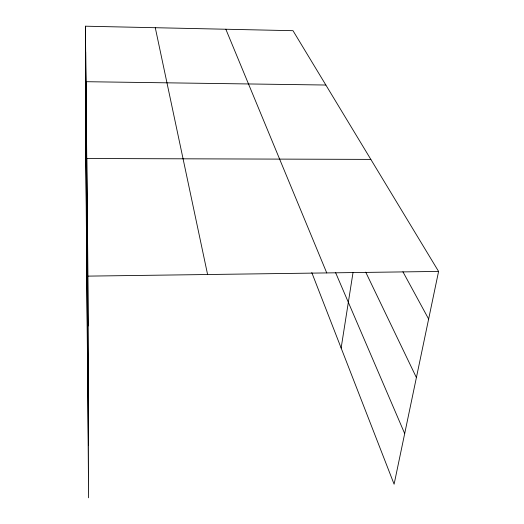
<?xml version="1.0" encoding="UTF-8"?>
<svg xmlns="http://www.w3.org/2000/svg" width="524" height="524" viewBox="0 0 524 524"><rect width="100%" height="100%" fill="white"/><g stroke="black" fill="none" stroke-linecap="round" stroke-linejoin="round"><path stroke-width="0.79" d="M341.137 348.041L353.032 272.487M85.412 26.2L87.94 276.122L88.602 497.8L86.028 183.007L85.412 26.2L293.001 30.693L438.588 271.425L394.107 484.209L311.787 272.578M87.94 276.122L438.588 271.425M370.835 159.394L86.755 158.51L87.429 354.217M325.856 85.026L85.975 81.698L86.624 256.125M402.923 271.779L428.632 319.037M365.713 272.126L416.397 377.575M335.53 272.48L404.692 433.59M225.844 29.239L326.747 272.925M155.281 27.713L207.596 274.517M85.543 59.906L88.091 325.98M85.713 102.403L88.274 387.079M85.877 144.218L88.445 445.328M86.329 116.741L86.473 157.082M85.674 51.883L85.812 87.56M87.285 210.858L87.436 257.153"/></g></svg>
